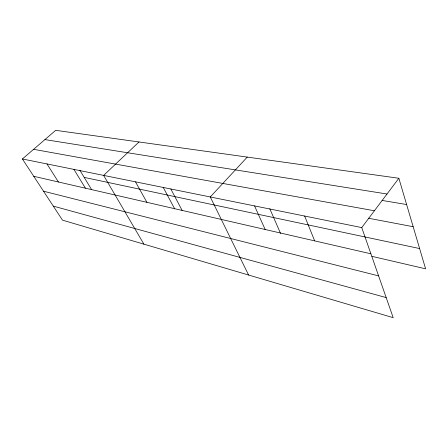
<?xml version="1.0" encoding="UTF-8"?>
<svg xmlns="http://www.w3.org/2000/svg" width="448" height="448" viewBox="0 0 448 448"><rect width="100%" height="100%" fill="white"/><g stroke="black" fill="none" stroke-linecap="round" stroke-linejoin="round"><path stroke-width="0.67" d="M361.749 227.59L398.86 178.265L55.675 130.329L22.4 158.973L62.485 220.153L393.193 317.671L361.749 227.59L22.4 158.973M247.268 157.091L210.263 196.958L248.595 275.033M139.003 141.966L103.622 175.398L143.898 244.16M44.918 139.591L387.016 194.006M382.06 200.43L406.616 204.534M33.606 149.324L374.405 210.767M368.234 218.182L413.168 226.716M84.196 177.391L419.614 248.55M33.762 176.316L370.899 253.803M372.019 256.362L425.6 268.817L398.86 178.265M43.523 191.212L378.61 275.89M53.284 206.114L386.182 297.584M46.978 163.946L58.419 181.983M73.931 169.394L85.422 188.188M79.867 170.24L91.644 189.678M135.481 181.838L146.905 202.322M163.156 187.258L174.698 208.902M170.828 188.983L182.106 210.409M254.554 205.912L265.177 229.505M269.791 208.74L280.543 233.391M304.64 216.042L314.664 240.878"/></g></svg>
